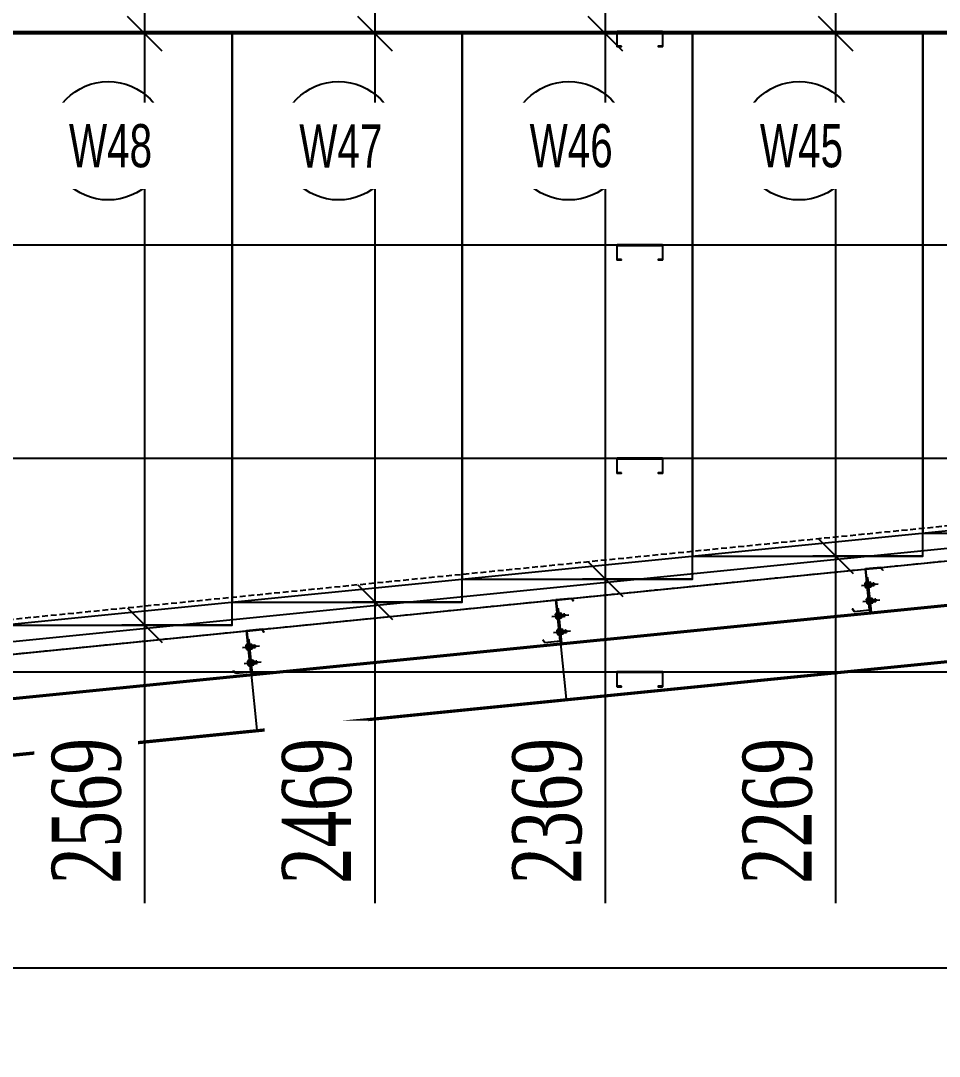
# Model space of a CAD drawing. Header units: inches. Extents: x 315041 to 662841, y -45540 to -35018.
# Drawn here: x 334543.47 to 334583.35, y -38344.68 to -38299.71 of the extents above; entities that cross this region are included whole.
import ezdxf

# ---------------------------------------------------------------- set-up
doc = ezdxf.new("R2010")
doc.units = ezdxf.units.IN
doc.header["$MEASUREMENT"] = 0
doc.linetypes.add('HIDDEN', pattern=[0.375, 0.25, -0.125])
for name, color, linetype in [('1', 1, 'Continuous'), ('2', 2, 'Continuous'), ('2NET-VE', 8, 'Continuous'), ('3', 3, 'Continuous'), ('4', 4, 'Continuous'), ('5', 5, 'Continuous'), ('6', 6, 'Continuous'), ('7', 7, 'Continuous'), ('8', 8, 'Continuous'), ('DIM', 8, 'Continuous'), ('GIANG', 1, 'Continuous')]:
    doc.layers.add(name, color=color, linetype=linetype)
doc.styles.add('ST1', font='times.ttf', dxfattribs={"width": 0.7})
doc.styles.add('ST1H', font='vnshxh.shx', dxfattribs={"width": 0.7})
doc.dimstyles.new('100', dxfattribs={"dimtxt": 3, "dimasz": 1.5, "dimexe": 1, "dimexo": 0, "dimgap": 1, "dimtad": 1, "dimdec": 0, "dimlfac": 100, "dimzin": 0, "dimdsep": 46, "dimtxsty": 'ST1', "dimblk": 'OBLIQUE', "dimcen": 1, "dimdle": 1, "dimclrd": 8, "dimclre": 8, "dimclrt": 3, "dimadec": 0, "dimazin": 0, "dimtfac": 1, "dimtdec": 0, "dimtix": 1, "dimtmove": 1, "dimatfit": 3, "dimfxl": 0, "dimtfill": 1, "dimtolj": 1, "dimtzin": 0, "dimlwd": -1, "dimlwe": -1, "dimarcsym": 1})

# ---------------------------------------------------------------- blocks, each defined once
blk = doc.blocks.new('*U235')
at = {"layer": '2NET-VE', "ltscale": 0.5}
for p, q in [((0, 8.3), (9.5, 8.3)), ((22.9, 7.4), (22.9, 7.4)), ((0, -8.3), (9.5, -8.3)), ((22.9, -7.4), (22.9, -7.4))]:
    blk.add_line(p, q, dxfattribs=at)
at = {"layer": '7', "linetype": 'Continuous'}
for p, q in [((21.9, 6.4), (23.1, 7.7)), ((22.3, -6.4), (23.8, 6.4)), ((23.1, 7.7), (23.8, 6.4)), ((23.8, 6.4), (25.1, 7.7)), ((24.3, -6.4), (25.8, 6.4)), ((25.1, 7.7), (25.8, 6.4)), ((25.8, 6.4), (27, 7.7)), ((26.2, -6.4), (27.7, 6.4)), ((27, 7.7), (27.7, 6.4)), ((27.7, 6.4), (28.9, 7.7)), ((28.1, -6.4), (29.6, 6.4)), ((28.9, 7.7), (29.6, 6.4)), ((29.6, 6.4), (30.9, 7.7)), ((30.1, -6.4), (31.6, 6.4)), ((30.1, -6.4), (31.6, 6.4)), ((30.9, 7.7), (31.6, 6.4)), ((31.6, 6.4), (32.8, 7.7)), ((32, -6.4), (33.5, 6.4)), ((32.8, 7.7), (33.5, 6.4)), ((33.5, 6.4), (34.7, 7.7)), ((33.9, -6.4), (35.4, 6.4)), ((33.9, -6.4), (35.4, 6.4)), ((33.9, -6.4), (35.4, 6.4)), ((34.7, 7.7), (35.4, 6.4)), ((35.4, 6.4), (36.7, 7.7)), ((35.9, -6.4), (37.4, 6.4)), ((36.7, 7.7), (37.4, 6.4)), ((41.9, 6.4), (37.4, 6.4)), ((41.9, 6.4), (41.9, -6.4)), ((22.1, -6.4), (21.7, -6.4)), ((22.3, -6.4), (21.9, -6.4)), ((22.3, -6.4), (23.1, -7.7)), ((23.1, -7.7), (24.3, -6.4)), ((24.3, -6.4), (25, -7.7)), ((25, -7.7), (26.2, -6.4)), ((26.2, -6.4), (26.9, -7.7)), ((26.9, -7.7), (28.1, -6.4)), ((28.1, -6.4), (28.9, -7.7)), ((28.9, -7.7), (30.1, -6.4)), ((30.1, -6.4), (30.8, -7.7)), ((30.8, -7.7), (32, -6.4)), ((32, -6.4), (32.7, -7.7)), ((32.7, -7.7), (33.9, -6.4)), ((33.9, -6.4), (34.7, -7.7)), ((34.7, -7.7), (35.9, -6.4)), ((35.9, -6.4), (41.9, -6.4))]:
    blk.add_line(p, q, dxfattribs=at)
at = {"layer": '8', "linetype": 'Continuous'}
for p, q in [((-10.2, 8.8), (-10.2, 11.9)), ((-10.2, -11.9), (-10.2, 11.9)), ((-0.9, 14.9), (-9.3, 14.9)), ((-1.4, 8.8), (-8.9, 8.8)), ((0, 8.8), (0, 11.9)), ((0, -11.9), (0, 11.9)), ((9.5, -17.6), (9.5, 17.6)), ((9.5, 17.6), (11.4, 17.6)), ((11.4, -17.6), (11.4, 17.6)), ((11.4, 8.8), (11.4, 11.9)), ((11.4, -11.9), (11.4, 11.9)), ((12.3, 14.9), (20.7, 14.9)), ((12.8, 8.8), (20.3, 8.8)), ((21.7, 8.8), (21.7, 11.9)), ((21.7, -11.9), (21.7, 11.9)), ((-10.2, -8.8), (-10.2, -11.9)), ((-9.3, -14.9), (-0.9, -14.9)), ((-1.4, -8.8), (-8.9, -8.8)), ((0, -8.8), (0, -11.9)), ((9.5, -17.6), (11.4, -17.6)), ((11.4, -8.8), (11.4, -11.9)), ((20.7, -14.9), (12.3, -14.9)), ((12.8, -8.8), (20.3, -8.8)), ((21.7, -8.8), (21.7, -11.9))]:
    blk.add_line(p, q, dxfattribs=at)
at = {"layer": '8', "ltscale": 10}
blk.add_line((-32.8, 0), (65.5, 0), dxfattribs=at)
at = {"layer": '8', "linetype": 'Continuous'}
for centre, radius, start, end in [((-4.7, 11.9), 5.58, 146.602, 180), ((-6.1, 11.9), 4.1, 180, 228.54763), ((-6.1, 5.7), 4.1, 131.45237, 180), ((-4.1, 11.9), 4.1, 311.45237, 0), ((-4.1, 5.7), 4.1, 0, 48.54763), ((-5.6, 11.9), 5.58, 0, 33.398), ((17, 11.9), 5.58, 146.602, 180), ((15.5, 11.9), 4.1, 180, 228.54763), ((15.5, 5.7), 4.1, 131.45237, 180), ((17.6, 11.9), 4.1, 311.45237, 0), ((17.6, 5.7), 4.1, 0, 48.54763), ((16.1, 11.9), 5.58, 0, 33.398), ((-6.1, -5.7), 4.1, 180, 228.54763), ((-6.1, -11.9), 4.1, 131.45237, 180), ((-4.7, -11.9), 5.58, 180, 213.398), ((-4.1, -5.7), 4.1, 311.45237, 0), ((-4.1, -11.9), 4.1, 0, 48.54763), ((-5.6, -11.9), 5.58, 326.602, 0), ((15.5, -5.7), 4.1, 180, 228.54763), ((15.5, -11.9), 4.1, 131.45237, 180), ((17, -11.9), 5.58, 180, 213.398), ((17.6, -5.7), 4.1, 311.45237, 0), ((17.6, -11.9), 4.1, 0, 48.54763), ((16.1, -11.9), 5.58, 326.602, 0)]:
    blk.add_arc(centre, radius, start, end, dxfattribs=at)
blk = doc.blocks.new('*U234')
at = {"layer": '2NET-VE', "ltscale": 0.5}
for p, q in [((0, 8.3), (9.5, 8.3)), ((22.9, 7.4), (22.9, 7.4)), ((0, -8.3), (9.5, -8.3)), ((22.9, -7.4), (22.9, -7.4))]:
    blk.add_line(p, q, dxfattribs=at)
at = {"layer": '7', "linetype": 'Continuous'}
for p, q in [((21.9, 6.4), (23.1, 7.7)), ((22.3, -6.4), (23.8, 6.4)), ((23.1, 7.7), (23.8, 6.4)), ((23.8, 6.4), (25.1, 7.7)), ((24.3, -6.4), (25.8, 6.4)), ((25.1, 7.7), (25.8, 6.4)), ((25.8, 6.4), (27, 7.7)), ((26.2, -6.4), (27.7, 6.4)), ((27, 7.7), (27.7, 6.4)), ((27.7, 6.4), (28.9, 7.7)), ((28.1, -6.4), (29.6, 6.4)), ((28.9, 7.7), (29.6, 6.4)), ((29.6, 6.4), (30.9, 7.7)), ((30.1, -6.4), (31.6, 6.4)), ((30.1, -6.4), (31.6, 6.4)), ((30.9, 7.7), (31.6, 6.4)), ((31.6, 6.4), (32.8, 7.7)), ((32, -6.4), (33.5, 6.4)), ((32.8, 7.7), (33.5, 6.4)), ((33.5, 6.4), (34.7, 7.7)), ((33.9, -6.4), (35.4, 6.4)), ((33.9, -6.4), (35.4, 6.4)), ((33.9, -6.4), (35.4, 6.4)), ((34.7, 7.7), (35.4, 6.4)), ((35.4, 6.4), (36.7, 7.7)), ((35.9, -6.4), (37.4, 6.4)), ((36.7, 7.7), (37.4, 6.4)), ((41.9, 6.4), (37.4, 6.4)), ((41.9, 6.4), (41.9, -6.4)), ((22.1, -6.4), (21.7, -6.4)), ((22.3, -6.4), (21.9, -6.4)), ((22.3, -6.4), (23.1, -7.7)), ((23.1, -7.7), (24.3, -6.4)), ((24.3, -6.4), (25, -7.7)), ((25, -7.7), (26.2, -6.4)), ((26.2, -6.4), (26.9, -7.7)), ((26.9, -7.7), (28.1, -6.4)), ((28.1, -6.4), (28.9, -7.7)), ((28.9, -7.7), (30.1, -6.4)), ((30.1, -6.4), (30.8, -7.7)), ((30.8, -7.7), (32, -6.4)), ((32, -6.4), (32.7, -7.7)), ((32.7, -7.7), (33.9, -6.4)), ((33.9, -6.4), (34.7, -7.7)), ((34.7, -7.7), (35.9, -6.4)), ((35.9, -6.4), (41.9, -6.4))]:
    blk.add_line(p, q, dxfattribs=at)
at = {"layer": '8', "linetype": 'Continuous'}
for p, q in [((-10.2, 8.8), (-10.2, 11.9)), ((-10.2, -11.9), (-10.2, 11.9)), ((-0.9, 14.9), (-9.3, 14.9)), ((-1.4, 8.8), (-8.9, 8.8)), ((0, 8.8), (0, 11.9)), ((0, -11.9), (0, 11.9)), ((9.5, -17.6), (9.5, 17.6)), ((9.5, 17.6), (11.4, 17.6)), ((11.4, -17.6), (11.4, 17.6)), ((11.4, 8.8), (11.4, 11.9)), ((11.4, -11.9), (11.4, 11.9)), ((12.3, 14.9), (20.7, 14.9)), ((12.8, 8.8), (20.3, 8.8)), ((21.7, 8.8), (21.7, 11.9)), ((21.7, -11.9), (21.7, 11.9)), ((-10.2, -8.8), (-10.2, -11.9)), ((-9.3, -14.9), (-0.9, -14.9)), ((-1.4, -8.8), (-8.9, -8.8)), ((0, -8.8), (0, -11.9)), ((9.5, -17.6), (11.4, -17.6)), ((11.4, -8.8), (11.4, -11.9)), ((20.7, -14.9), (12.3, -14.9)), ((12.8, -8.8), (20.3, -8.8)), ((21.7, -8.8), (21.7, -11.9))]:
    blk.add_line(p, q, dxfattribs=at)
at = {"layer": '8', "ltscale": 10}
blk.add_line((-32.8, 0), (65.5, 0), dxfattribs=at)
at = {"layer": '8', "linetype": 'Continuous'}
for centre, radius, start, end in [((-4.7, 11.9), 5.58, 146.602, 180), ((-6.1, 11.9), 4.1, 180, 228.54763), ((-6.1, 5.7), 4.1, 131.45237, 180), ((-4.1, 11.9), 4.1, 311.45237, 0), ((-4.1, 5.7), 4.1, 0, 48.54763), ((-5.6, 11.9), 5.58, 0, 33.398), ((17, 11.9), 5.58, 146.602, 180), ((15.5, 11.9), 4.1, 180, 228.54763), ((15.5, 5.7), 4.1, 131.45237, 180), ((17.6, 11.9), 4.1, 311.45237, 0), ((17.6, 5.7), 4.1, 0, 48.54763), ((16.1, 11.9), 5.58, 0, 33.398), ((-6.1, -5.7), 4.1, 180, 228.54763), ((-6.1, -11.9), 4.1, 131.45237, 180), ((-4.7, -11.9), 5.58, 180, 213.398), ((-4.1, -5.7), 4.1, 311.45237, 0), ((-4.1, -11.9), 4.1, 0, 48.54763), ((-5.6, -11.9), 5.58, 326.602, 0), ((15.5, -5.7), 4.1, 180, 228.54763), ((15.5, -11.9), 4.1, 131.45237, 180), ((17, -11.9), 5.58, 180, 213.398), ((17.6, -5.7), 4.1, 311.45237, 0), ((17.6, -11.9), 4.1, 0, 48.54763), ((16.1, -11.9), 5.58, 326.602, 0)]:
    blk.add_arc(centre, radius, start, end, dxfattribs=at)
blk = doc.blocks.new('XM150')
at = {"layer": '2', "ltscale": 0.015}
for p, q in [((68.9, 180), (0.9, 180)), ((0.9, 1.1), (0.9, 180)), ((68.9, 180), (76.4, 167)), ((2, 178.9), (2, 0)), ((2, 178.9), (68.3, 178.9)), ((75.4, 166.5), (68.3, 178.9)), ((76.4, 167), (75.4, 166.5)), ((-73.5, 13), (-72.5, 13.5)), ((-66, 0), (-73.5, 13)), ((-72.5, 13.5), (-65.4, 1.1)), ((2, 0), (-66, 0)), ((-65.4, 1.1), (0.9, 1.1))]:
    blk.add_line(p, q, dxfattribs=at)
at = {"layer": '5'}
blk.add_lwpolyline([(8, -10), (8, 140), (2, 140), (2, -10), (8, -10)], close=True, dxfattribs=at)
at = {"layer": 'GIANG', "xscale": 0.7499999999999999, "yscale": 0.7499999999999999, "zscale": 0.7499999999999999}
for name, p in [('*U235', (0.9, 110)), ('*U234', (0.9, 40))]:
    blk.add_blockref(name, p, dxfattribs=at)
blk = doc.blocks.new('*U253')
at = {"layer": '2', "xscale": 0.008333333333333335, "yscale": 0.008333333333333335, "zscale": 0.008333333333333335, "rotation": 5.710593137616317}
blk.add_blockref('XM150', (0.083, -0.704), dxfattribs=at)
blk = doc.blocks.new('*U254')
at = {"layer": 'DIM', "color": 0, "linetype": 'ByBlock', "lineweight": -2, "transparency": 16777216}
for p in [(-55.971, -5.597), (-67.165, -6.717), (-78.359, -7.836)]:
    blk.add_blockref('*U253', p, dxfattribs=at)
blk = doc.blocks.new('_Oblique')
at = {"color": 0, "linetype": 'ByBlock', "lineweight": -2}
blk.add_line((-0.5, -0.5), (0.5, 0.5), dxfattribs=at)
blk = doc.blocks.new('*D1171')
at = {"color": 8, "linetype": 'Continuous', "transparency": 16777216}
for p, q in [((334578.863, -38323.961), (334578.863, -38299.276)), ((334582.644, -38300.276), (334577.863, -38300.276)), ((334582.644, -38322.961), (334577.863, -38322.961)), ((334578.863, -38338.03), (334578.863, -38322.961))]:
    blk.add_line(p, q, dxfattribs=at)
at = {"layer": 'Defpoints', "color": 0, "transparency": 16777216}
for p in [(334578.863, -38300.276), (334582.644, -38300.276), (334582.644, -38322.961)]:
    blk.add_point(p, dxfattribs=at)
at = {"color": 8, "transparency": 16777216, "xscale": 1.5, "yscale": 1.5, "zscale": 1.5}
for p, rotation in [((334578.863, -38300.276), 90), ((334578.863, -38322.961), 270)]:
    blk.add_blockref('_Oblique', p, dxfattribs=dict(at, rotation=rotation))
at = {"color": 5, "transparency": 16777216, "insert": (334576.333, -38334.03), "char_height": 3, "attachment_point": 5, "rotation": 90, "style": 'ST1', "bg_fill": 3, "box_fill_scale": 1.25, "bg_fill_color": 256, "bg_fill_true_color": 13158600, "bg_fill_transparency": 11625172}
blk.add_mtext('\\A1;2269', dxfattribs=at)
blk = doc.blocks.new('*D1172')
at = {"color": 8, "linetype": 'Continuous', "transparency": 16777216}
for p, q in [((334568.863, -38324.961), (334568.863, -38299.276)), ((334572.644, -38300.276), (334567.863, -38300.276)), ((334572.644, -38323.961), (334567.863, -38323.961)), ((334568.863, -38338.03), (334568.863, -38323.961))]:
    blk.add_line(p, q, dxfattribs=at)
at = {"layer": 'Defpoints', "color": 0, "transparency": 16777216}
for p in [(334568.863, -38300.276), (334572.644, -38300.276), (334572.644, -38323.961)]:
    blk.add_point(p, dxfattribs=at)
at = {"color": 8, "transparency": 16777216, "xscale": 1.5, "yscale": 1.5, "zscale": 1.5}
for p, rotation in [((334568.863, -38300.276), 90), ((334568.863, -38323.961), 270)]:
    blk.add_blockref('_Oblique', p, dxfattribs=dict(at, rotation=rotation))
at = {"color": 5, "transparency": 16777216, "insert": (334566.333, -38334.03), "char_height": 3, "attachment_point": 5, "rotation": 90, "style": 'ST1', "bg_fill": 3, "box_fill_scale": 1.25, "bg_fill_color": 256, "bg_fill_true_color": 13158600, "bg_fill_transparency": 11625172}
blk.add_mtext('\\A1;2369', dxfattribs=at)
blk = doc.blocks.new('*D1173')
at = {"color": 8, "linetype": 'Continuous', "transparency": 16777216}
for p, q in [((334558.863, -38325.961), (334558.863, -38299.276)), ((334562.644, -38300.276), (334557.863, -38300.276)), ((334562.644, -38324.961), (334557.863, -38324.961)), ((334558.863, -38338.03), (334558.863, -38324.961))]:
    blk.add_line(p, q, dxfattribs=at)
at = {"layer": 'Defpoints', "color": 0, "transparency": 16777216}
for p in [(334558.863, -38300.276), (334562.644, -38300.276), (334562.644, -38324.961)]:
    blk.add_point(p, dxfattribs=at)
at = {"color": 8, "transparency": 16777216, "xscale": 1.5, "yscale": 1.5, "zscale": 1.5}
for p, rotation in [((334558.863, -38300.276), 90), ((334558.863, -38324.961), 270)]:
    blk.add_blockref('_Oblique', p, dxfattribs=dict(at, rotation=rotation))
at = {"color": 5, "transparency": 16777216, "insert": (334556.333, -38334.03), "char_height": 3, "attachment_point": 5, "rotation": 90, "style": 'ST1', "bg_fill": 3, "box_fill_scale": 1.25, "bg_fill_color": 256, "bg_fill_true_color": 13158600, "bg_fill_transparency": 10040336}
blk.add_mtext('\\A1;2469', dxfattribs=at)
blk = doc.blocks.new('*D1174')
at = {"color": 8, "linetype": 'Continuous', "transparency": 16777216}
for p, q in [((334548.863, -38326.961), (334548.863, -38299.276)), ((334552.644, -38300.276), (334547.863, -38300.276)), ((334552.644, -38325.961), (334547.863, -38325.961)), ((334548.863, -38338.03), (334548.863, -38325.961))]:
    blk.add_line(p, q, dxfattribs=at)
at = {"layer": 'Defpoints', "color": 0, "transparency": 16777216}
for p in [(334548.863, -38300.276), (334552.644, -38300.276), (334552.644, -38325.961)]:
    blk.add_point(p, dxfattribs=at)
at = {"color": 8, "transparency": 16777216, "xscale": 1.5, "yscale": 1.5, "zscale": 1.5}
for p, rotation in [((334548.863, -38300.276), 90), ((334548.863, -38325.961), 270)]:
    blk.add_blockref('_Oblique', p, dxfattribs=dict(at, rotation=rotation))
at = {"color": 5, "transparency": 16777216, "insert": (334546.333, -38334.03), "char_height": 3, "attachment_point": 5, "rotation": 90, "style": 'ST1', "bg_fill": 3, "box_fill_scale": 1.25, "bg_fill_color": 256, "bg_fill_true_color": 13158600, "bg_fill_transparency": 10045280}
blk.add_mtext('\\A1;2569', dxfattribs=at)

msp = doc.modelspace()

# ---------------------------------------------------------------- linework, layer by layer
at = {"color": 8}
msp.add_lwpolyline([(334525.6419, -38300.1758), (334790.9427, -38300.1758), (334790.9427, -38561.1758), (334525.6419, -38561.1758)], close=True, dxfattribs=at)
at = {"color": 5}
for points in [[(334542.6444, -38325.9612), (334552.6444, -38325.9612), (334552.6444, -38300.2758), (334542.6444, -38300.2758)], [(334552.6444, -38324.9612), (334562.6444, -38324.9612), (334562.6444, -38300.2758), (334552.6444, -38300.2758)], [(334562.6444, -38323.9612), (334572.6444, -38323.9612), (334572.6444, -38300.2758), (334562.6444, -38300.2758)], [(334572.6444, -38322.9612), (334582.6444, -38322.9612), (334582.6444, -38300.2758), (334572.6444, -38300.2758)], [(334582.6444, -38321.9612), (334592.6444, -38321.9612), (334592.6444, -38300.2758), (334582.6444, -38300.2758)]]:
    msp.add_lwpolyline(points, close=True, dxfattribs=at)
at = {"color": 1, "true_color": 0xfa051e}
for points in [[(334522.6444, -38327.9612), (334658.4423, -38314.3814), (334795.9419, -38328.1314)], [(334525.6419, -38328.9679), (334658.4423, -38315.6879), (334790.9427, -38328.9379)]]:
    msp.add_lwpolyline(points, dxfattribs=at)
at = {"layer": '1', "color": 9}
for p, q in [((334566.9113, -38326.7505), (334567.1541, -38329.1784)), ((334553.4783, -38328.0938), (334553.7211, -38330.5217))]:
    msp.add_line(p, q, dxfattribs=at)
at = {"layer": '2', "color": 9}
msp.add_line((334527.9419, -38340.8416), (334788.9427, -38340.8416), dxfattribs=at)
at = {"layer": '2', "color": 9, "ltscale": 50}
for points in [[(334569.5536, -38300.8058), (334569.3736, -38300.8058), (334569.3736, -38300.1958), (334571.3336, -38300.1958), (334571.3336, -38300.8058), (334571.1536, -38300.8058), (334571.1536, -38300.8258), (334571.3336, -38300.8258, 0.4142136), (334571.3536, -38300.8058), (334571.3536, -38300.1958, 0.4142136), (334571.3336, -38300.1758), (334569.3736, -38300.1758, 0.4142136), (334569.3536, -38300.1958), (334569.3536, -38300.8058, 0.4142136), (334569.3736, -38300.8258), (334569.5536, -38300.8258), (334569.5536, -38300.8058)], [(334569.5536, -38310.0741), (334569.3736, -38310.0741), (334569.3736, -38309.4641), (334571.3336, -38309.4641), (334571.3336, -38310.0741), (334571.1536, -38310.0741), (334571.1536, -38310.0941), (334571.3336, -38310.0941, 0.4142136), (334571.3536, -38310.0741), (334571.3536, -38309.4641, 0.4142136), (334571.3336, -38309.4441), (334569.3736, -38309.4441, 0.4142136), (334569.3536, -38309.4641), (334569.3536, -38310.0741, 0.4142136), (334569.3736, -38310.0941), (334569.5536, -38310.0941), (334569.5536, -38310.0741)], [(334569.5536, -38319.3424), (334569.3736, -38319.3424), (334569.3736, -38318.7324), (334571.3336, -38318.7324), (334571.3336, -38319.3424), (334571.1536, -38319.3424), (334571.1536, -38319.3624), (334571.3336, -38319.3624, 0.4142136), (334571.3536, -38319.3424), (334571.3536, -38318.7324, 0.4142136), (334571.3336, -38318.7124), (334569.3736, -38318.7124, 0.4142136), (334569.3536, -38318.7324), (334569.3536, -38319.3424, 0.4142136), (334569.3736, -38319.3624), (334569.5536, -38319.3624), (334569.5536, -38319.3424)], [(334569.5536, -38328.6106), (334569.3736, -38328.6106), (334569.3736, -38328.0006), (334571.3336, -38328.0006), (334571.3336, -38328.6106), (334571.1536, -38328.6106), (334571.1536, -38328.6306), (334571.3336, -38328.6306, 0.4142136), (334571.3536, -38328.6106), (334571.3536, -38328.0006, 0.4142136), (334571.3336, -38327.9806), (334569.3736, -38327.9806, 0.4142136), (334569.3536, -38328.0006), (334569.3536, -38328.6106, 0.4142136), (334569.3736, -38328.6306), (334569.5536, -38328.6306), (334569.5536, -38328.6106)]]:
    msp.add_lwpolyline(points, format="xyb", dxfattribs=at)
at = {"layer": '3', "color": 9}
for p, q in [((334530.0609, -38327.9733), (334658.4423, -38315.1351)), ((334530.1157, -38328.5206), (334658.4423, -38315.6879))]:
    msp.add_line(p, q, dxfattribs=at)
at = {"layer": '4', "color": 9}
for p, q in [((334527.8419, -38300.1758), (334789.0427, -38300.1758)), ((334527.8419, -38309.4441), (334591.3673, -38309.4441)), ((334527.8419, -38318.7124), (334591.3673, -38318.7124)), ((334527.8419, -38327.9806), (334591.3673, -38327.9806))]:
    msp.add_line(p, q, dxfattribs=at)
at = {"layer": '6', "color": 9, "linetype": 'HIDDEN'}
msp.add_lwpolyline([(334530.3314, -38328.499), (334656.7429, -38315.8578), (334656.5935, -38314.3637), (334530.182, -38327.0049)], close=True, dxfattribs=at)
at = {"layer": '8', "color": 9}
for p, q in [((334658.3223, -38317.6094), (334536.8519, -38329.7564)), ((334658.3223, -38317.6697), (334536.8519, -38329.8167)), ((334658.3223, -38320.0615), (334536.8519, -38332.2086)), ((334658.3223, -38320.1218), (334536.8519, -38332.2689))]:
    msp.add_line(p, q, dxfattribs=at)

# ---------------------------------------------------------------- block references
at = {"layer": 'DIM', "color": 9, "xscale": 1.19999999999709, "yscale": 1.199999999999818, "zscale": 1.2}
msp.add_blockref('*U254', (334647.3795, -38317.7489), dxfattribs=at)

# ---------------------------------------------------------------- next in the draw order: dimensions: what is measured, and where the dimension line sits
at = {"color": 6}
for base, p1, p2, picture, middle in [((334548.8633, -38300.2758), (334552.6444, -38325.9612), (334552.6444, -38300.2758), '*D1174', (334546.1133, -38334.0295)), ((334558.8633, -38300.2758), (334562.6444, -38324.9612), (334562.6444, -38300.2758), '*D1173', (334556.1133, -38334.0295)), ((334568.8633, -38300.2758), (334572.6444, -38323.9612), (334572.6444, -38300.2758), '*D1172', (334566.1133, -38334.0295)), ((334578.8633, -38300.2758), (334582.6444, -38322.9612), (334582.6444, -38300.2758), '*D1171', (334576.1133, -38334.0295))]:
    dim = msp.add_linear_dim(base=base, p1=p1, p2=p2, angle=90, dimstyle='100', override={"dimclrt": 5}, dxfattribs=at)
    dim.commit()
    dim.dimension.update_dxf_attribs({"geometry": picture, "text_midpoint": middle, "dimtype": 160})

# ---------------------------------------------------------------- next in the draw order: linework, layer by layer
at = {"color": 5}
for centre in [(334547.2704, -38304.9204), (334557.2704, -38304.9204), (334567.2704, -38304.9204), (334577.2704, -38304.9204)]:
    msp.add_circle(centre, 2.571, dxfattribs=at)

# ---------------------------------------------------------------- next in the draw order: texts
at = {"color": 5, "char_height": 1.875, "attachment_point": 6, "style": 'ST1H', "bg_fill": 2}
for s, insert in [('\\A1;W48', (334549.174, -38305.1469)), ('\\A1;W47', (334559.174, -38305.1469)), ('\\A1;W46', (334569.174, -38305.1469)), ('\\A1;W45', (334579.174, -38305.1469))]:
    msp.add_mtext(s, dxfattribs=dict(at, insert=insert))

doc.saveas('drawing.dxf')
